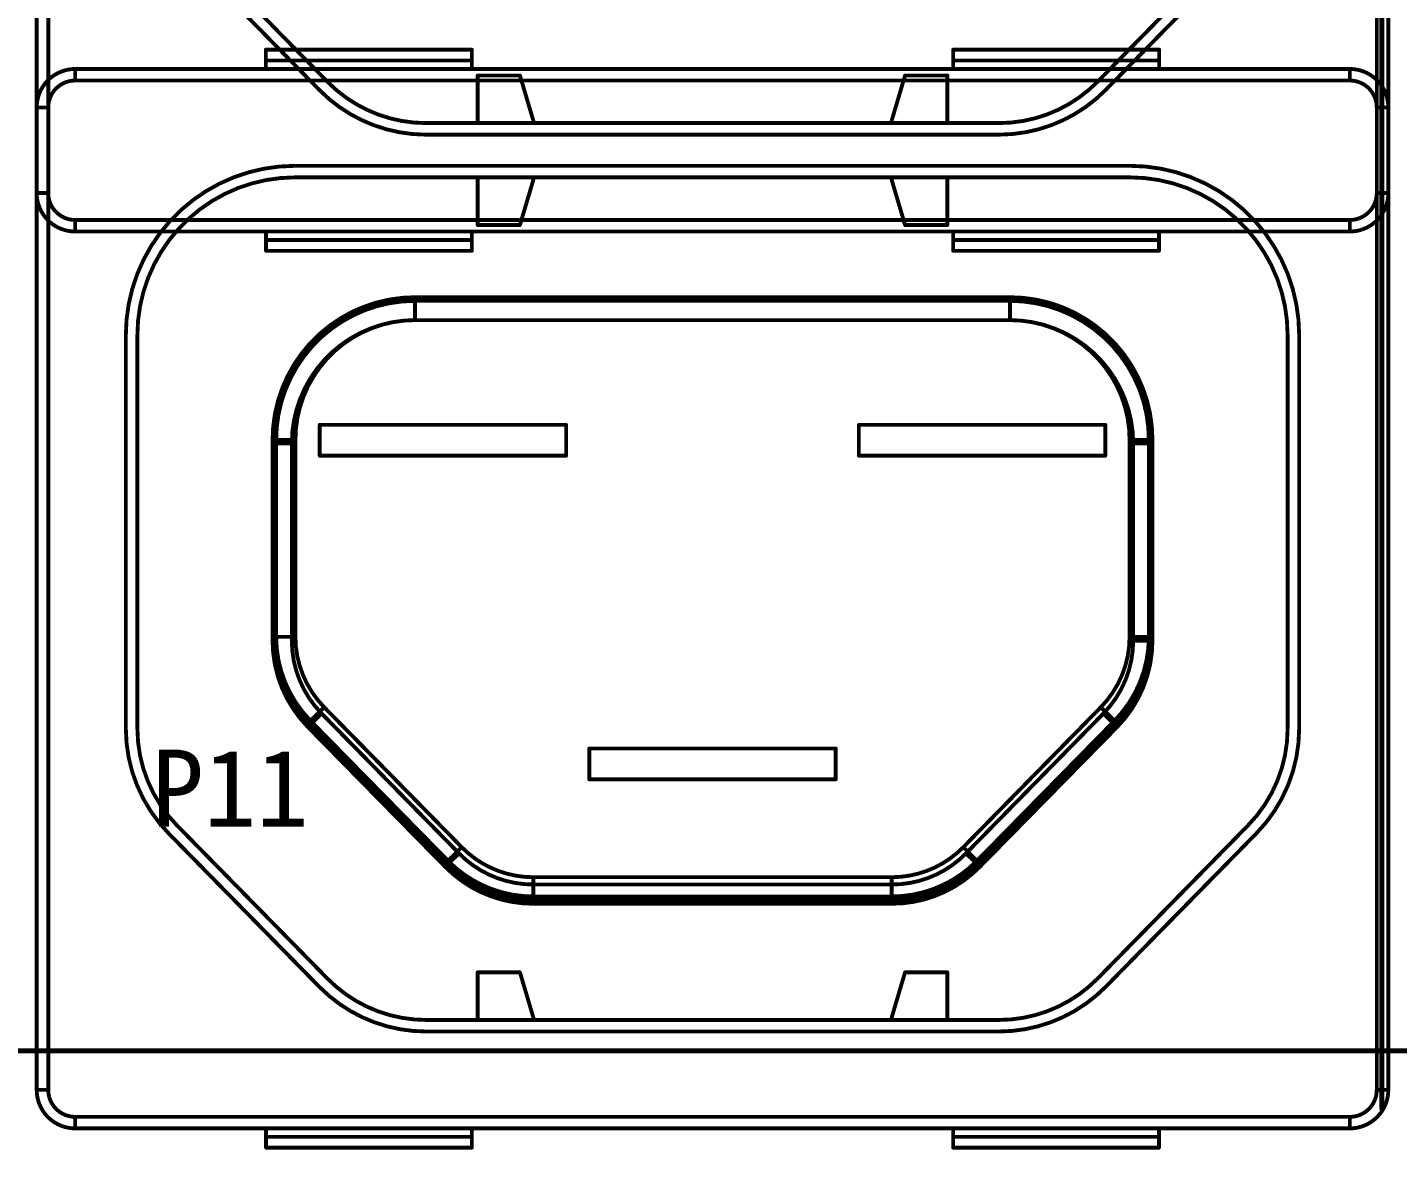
# Model space of a CAD drawing. Extents: x 741 to 1239, y 376 to 572.
# Drawn here: x 890.47 to 926.05, y 482.88 to 512.01 of the extents above; entities that cross this region are included whole.
import ezdxf

# ---------------------------------------------------------------- set-up
doc = ezdxf.new("R2010")
doc.units = 0
doc.header["$MEASUREMENT"] = 0
doc.layers.get('0').update_dxf_attribs({"linetype": 'CONTINUOUS'})
doc.layers.add('KEEPOUTLAYER', color=6, linetype='CONTINUOUS')
doc.layers.add('TOPOVERLAY', color=7, linetype='CONTINUOUS')
doc.styles.get("Standard").update_dxf_attribs({"font": ''})
doc.styles.get('Standard').set_extended_font_data('SimSun')

# ---------------------------------------------------------------- blocks, each defined once
blk = doc.blocks.new('C13_1_5')
at = {"layer": 'TOPOVERLAY', "const_width": 0.1}
for points in [[(-11.6, 14.339), (-6.25, 14.339)], [(-11.6, 13.839), (-11.6, 14.339)], [(-6.25, 13.839), (-6.25, 14.339)], [(6.25, 14.339), (11.6, 14.339)], [(6.25, 13.839), (6.25, 14.339)], [(11.6, 13.839), (11.6, 14.339)], [(-16.55, 13.839), (16.55, 13.839)], [(-16.55, 13.539), (-16.55, 13.839)], [(-11.6, 14.059), (-6.25, 14.059)], [(6.25, 14.059), (11.6, 14.059)], [(16.55, 13.539), (16.55, 13.839)], [(-16.55, 13.539), (16.55, 13.539)], [(-17.55, 12.839), (-17.25, 12.839)], [(-17.55, -12.661), (-17.55, 12.839)], [(-17.25, -12.661), (-17.25, 12.839)], [(17.25, 12.839), (17.55, 12.839)], [(17.25, -12.661), (17.25, 12.839)], [(17.55, -12.661), (17.55, 12.839)], [(-10.84, 11.325), (10.84, 11.325)], [(-10.84, 11.025), (10.84, 11.025)], [(-6.1, 9.789), (-6.1, 11.01)], [(-5, 9.789), (-4.638, 11.01)], [(4.638, 11.01), (5, 9.789)], [(6.1, 9.789), (6.1, 11.01)], [(-6.1, 9.789), (-5, 9.789)], [(5, 9.789), (6.1, 9.789)], [(-7.725, 7.914), (7.725, 7.914)], [(-7.725, 7.32), (-7.725, 7.914)], [(-7.725, 7.82), (7.725, 7.82)], [(-7.725, 7.32), (-7.725, 7.82)], [(-7.725, 7.82), (7.725, 7.82)], [(7.725, 7.32), (7.725, 7.914)], [(7.725, 7.32), (7.725, 7.82)], [(-7.725, 7.32), (7.725, 7.32)], [(-7.725, 7.32), (7.725, 7.32)], [(-15.235, -3.279), (-15.235, 6.929)], [(-14.935, -3.279), (-14.935, 6.929)], [(14.935, -3.279), (14.935, 6.929)], [(15.235, -3.279), (15.235, 6.929)], [(-10.2, 4.6), (-3.8, 4.6)], [(-10.2, 3.8), (-10.2, 4.6)], [(-3.8, 3.8), (-3.8, 4.6)], [(3.8, 4.6), (10.2, 4.6)], [(3.8, 3.8), (3.8, 4.6)], [(10.2, 3.8), (10.2, 4.6)], [(-11.425, 4.214), (-10.831, 4.214)], [(-11.425, -0.902), (-11.425, 4.214)], [(-11.425, 4.12), (-10.925, 4.12)], [(-11.425, -1), (-11.425, 4.12)], [(-11.331, -0.902), (-11.331, 4.214)], [(-10.925, -1), (-10.925, 4.12)], [(-10.831, -0.902), (-10.831, 4.214)], [(10.831, 4.214), (11.425, 4.214)], [(10.831, -0.902), (10.831, 4.214)], [(10.925, 4.12), (11.425, 4.12)], [(10.925, -1), (10.925, 4.12)], [(11.331, -0.902), (11.331, 4.214)], [(11.425, -0.902), (11.425, 4.214)], [(11.425, -1), (11.425, 4.12)], [(-10.2, 3.8), (-3.8, 3.8)], [(3.8, 3.8), (10.2, 3.8)], [(-11.425, -0.902), (-10.831, -0.902)], [(10.831, -0.902), (11.425, -0.902)], [(10.925, -1), (11.425, -1)], [(-10.507, -3.145), (-10.084, -2.728)], [(-10.507, -3.243), (-10.151, -2.892)], [(-10.151, -2.892), (-6.584, -6.522)], [(-10.084, -2.728), (-6.512, -6.362)], [(6.512, -6.362), (10.084, -2.728)], [(6.584, -6.522), (10.151, -2.892)], [(10.084, -2.728), (10.507, -3.145)], [(10.151, -2.892), (10.507, -3.243)], [(-10.507, -3.145), (-6.936, -6.779)], [(-10.507, -3.243), (-6.94, -6.873)], [(-10.44, -3.078), (-6.869, -6.713)], [(6.869, -6.713), (10.44, -3.078)], [(6.936, -6.779), (10.507, -3.145)], [(6.94, -6.873), (10.507, -3.243)], [(-3.2, -3.8), (3.2, -3.8)], [(-3.2, -4.6), (-3.2, -3.8)], [(3.2, -4.6), (3.2, -3.8)], [(-3.2, -4.6), (3.2, -4.6)], [(-14.118, -6.009), (-10.215, -9.981)], [(-13.904, -5.799), (-10.001, -9.771)], [(10.001, -9.771), (13.904, -5.799)], [(10.215, -9.981), (14.118, -6.009)], [(-6.936, -6.779), (-6.512, -6.362)], [(6.512, -6.362), (6.936, -6.779)], [(-6.94, -6.873), (-6.584, -6.522)], [(6.584, -6.522), (6.94, -6.873)], [(-4.654, -7.141), (4.654, -7.141)], [(-4.654, -7.736), (-4.654, -7.141)], [(4.654, -7.736), (4.654, -7.141)], [(-4.658, -7.33), (4.658, -7.33)], [(-4.658, -7.83), (-4.658, -7.33)], [(4.658, -7.83), (4.658, -7.33)], [(-4.658, -7.83), (4.658, -7.83)], [(-4.654, -7.641), (4.654, -7.641)], [(-4.654, -7.736), (4.654, -7.736)], [(-6.1, -9.611), (-5, -9.611)], [(-6.1, -10.832), (-6.1, -9.611)], [(-5, -9.611), (-4.638, -10.832)], [(4.638, -10.832), (5, -9.611)], [(5, -9.611), (6.1, -9.611)], [(6.1, -10.832), (6.1, -9.611)], [(-7.437, -10.846), (7.437, -10.846)], [(-7.437, -11.146), (7.437, -11.146)], [(-17.55, -12.661), (-17.25, -12.661)], [(17.25, -12.661), (17.55, -12.661)], [(-16.55, -13.661), (-16.55, -13.361)], [(-16.55, -13.361), (16.55, -13.361)], [(16.55, -13.661), (16.55, -13.361)], [(-16.55, -13.661), (16.55, -13.661)], [(-11.594, -13.881), (-11.594, -13.661)], [(-11.594, -13.881), (-6.25, -13.881)], [(-11.593, -14.161), (-11.593, -13.881)], [(-6.25, -14.161), (-6.25, -13.661)], [(6.25, -14.161), (6.25, -13.661)], [(6.25, -13.881), (11.594, -13.881)], [(11.593, -14.161), (11.593, -13.881)], [(11.594, -13.881), (11.594, -13.661)], [(-11.593, -14.161), (-6.25, -14.161)], [(6.25, -14.161), (11.593, -14.161)]]:
    blk.add_lwpolyline(points, dxfattribs=at)
at = {"layer": 'TOPOVERLAY', "const_width": 0.05}
for points in [[(-11.625, 14.339, 1), (-11.575, 14.339, 1)], [(-11.625, 14.339, 1), (-11.575, 14.339, 1)], [(-6.275, 14.339, 1), (-6.225, 14.339, 1)], [(-6.275, 14.339, 1), (-6.225, 14.339, 1)], [(6.225, 14.339, 1), (6.275, 14.339, 1)], [(6.225, 14.339, 1), (6.275, 14.339, 1)], [(11.575, 14.339, 1), (11.625, 14.339, 1)], [(11.575, 14.339, 1), (11.625, 14.339, 1)], [(-16.575, 13.839, 1), (-16.525, 13.839, 1)], [(-16.575, 13.839, 1), (-16.525, 13.839, 1)], [(-16.575, 13.839, 1), (-16.525, 13.839, 1)], [(-11.625, 14.059, 1), (-11.575, 14.059, 1)], [(-11.625, 13.839, 1), (-11.575, 13.839, 1)], [(-6.275, 14.059, 1), (-6.225, 14.059, 1)], [(-6.275, 13.839, 1), (-6.225, 13.839, 1)], [(6.225, 14.059, 1), (6.275, 14.059, 1)], [(6.225, 13.839, 1), (6.275, 13.839, 1)], [(11.575, 14.059, 1), (11.625, 14.059, 1)], [(11.575, 13.839, 1), (11.625, 13.839, 1)], [(16.525, 13.839, 1), (16.575, 13.839, 1)], [(16.525, 13.839, 1), (16.575, 13.839, 1)], [(16.525, 13.839, 1), (16.575, 13.839, 1)], [(-16.575, 13.539, 1), (-16.525, 13.539, 1)], [(-16.575, 13.539, 1), (-16.525, 13.539, 1)], [(-16.575, 13.539, 1), (-16.525, 13.539, 1)], [(16.525, 13.539, 1), (16.575, 13.539, 1)], [(16.525, 13.539, 1), (16.575, 13.539, 1)], [(16.525, 13.539, 1), (16.575, 13.539, 1)], [(-17.575, 12.839, 1), (-17.525, 12.839, 1)], [(-17.575, 12.839, 1), (-17.525, 12.839, 1)], [(-17.575, 12.839, 1), (-17.525, 12.839, 1)], [(-17.275, 12.839, 1), (-17.225, 12.839, 1)], [(-17.275, 12.839, 1), (-17.225, 12.839, 1)], [(-17.275, 12.839, 1), (-17.225, 12.839, 1)], [(17.225, 12.839, 1), (17.275, 12.839, 1)], [(17.225, 12.839, 1), (17.275, 12.839, 1)], [(17.225, 12.839, 1), (17.275, 12.839, 1)], [(17.525, 12.839, 1), (17.575, 12.839, 1)], [(17.525, 12.839, 1), (17.575, 12.839, 1)], [(17.525, 12.839, 1), (17.575, 12.839, 1)], [(-10.865, 11.325, 1), (-10.815, 11.325, 1)], [(-10.865, 11.325, 1), (-10.815, 11.325, 1)], [(-10.865, 11.025, 1), (-10.815, 11.025, 1)], [(-10.865, 11.025, 1), (-10.815, 11.025, 1)], [(-6.125, 11.01, 1), (-6.075, 11.01, 1)], [(-4.663, 11.01, 1), (-4.613, 11.01, 1)], [(4.613, 11.01, 1), (4.663, 11.01, 1)], [(6.075, 11.01, 1), (6.125, 11.01, 1)], [(10.815, 11.325, 1), (10.865, 11.325, 1)], [(10.815, 11.325, 1), (10.865, 11.325, 1)], [(10.815, 11.025, 1), (10.865, 11.025, 1)], [(10.815, 11.025, 1), (10.865, 11.025, 1)], [(-6.125, 9.789, 1), (-6.075, 9.789, 1)], [(-6.125, 9.789, 1), (-6.075, 9.789, 1)], [(-5.025, 9.789, 1), (-4.975, 9.789, 1)], [(-5.025, 9.789, 1), (-4.975, 9.789, 1)], [(4.975, 9.789, 1), (5.025, 9.789, 1)], [(4.975, 9.789, 1), (5.025, 9.789, 1)], [(6.075, 9.789, 1), (6.125, 9.789, 1)], [(6.075, 9.789, 1), (6.125, 9.789, 1)], [(-7.75, 7.914, 1), (-7.7, 7.914, 1)], [(-7.75, 7.914, 1), (-7.7, 7.914, 1)], [(-7.75, 7.914, 1), (-7.7, 7.914, 1)], [(-7.75, 7.82, 1), (-7.7, 7.82, 1)], [(-7.75, 7.82, 1), (-7.7, 7.82, 1)], [(-7.75, 7.82, 1), (-7.7, 7.82, 1)], [(-7.75, 7.82, 1), (-7.7, 7.82, 1)], [(-7.75, 7.82, 1), (-7.7, 7.82, 1)], [(7.7, 7.914, 1), (7.75, 7.914, 1)], [(7.7, 7.914, 1), (7.75, 7.914, 1)], [(7.7, 7.914, 1), (7.75, 7.914, 1)], [(7.7, 7.82, 1), (7.75, 7.82, 1)], [(7.7, 7.82, 1), (7.75, 7.82, 1)], [(7.7, 7.82, 1), (7.75, 7.82, 1)], [(7.7, 7.82, 1), (7.75, 7.82, 1)], [(7.7, 7.82, 1), (7.75, 7.82, 1)], [(-7.75, 7.32, 1), (-7.7, 7.32, 1)], [(-7.75, 7.32, 1), (-7.7, 7.32, 1)], [(-7.75, 7.32, 1), (-7.7, 7.32, 1)], [(-7.75, 7.32, 1), (-7.7, 7.32, 1)], [(-7.75, 7.32, 1), (-7.7, 7.32, 1)], [(-7.75, 7.32, 1), (-7.7, 7.32, 1)], [(7.7, 7.32, 1), (7.75, 7.32, 1)], [(7.7, 7.32, 1), (7.75, 7.32, 1)], [(7.7, 7.32, 1), (7.75, 7.32, 1)], [(7.7, 7.32, 1), (7.75, 7.32, 1)], [(7.7, 7.32, 1), (7.75, 7.32, 1)], [(7.7, 7.32, 1), (7.75, 7.32, 1)], [(-15.26, 6.929, 1), (-15.21, 6.929, 1)], [(-15.26, 6.929, 1), (-15.21, 6.929, 1)], [(-14.96, 6.929, 1), (-14.91, 6.929, 1)], [(-14.96, 6.929, 1), (-14.91, 6.929, 1)], [(14.91, 6.929, 1), (14.96, 6.929, 1)], [(14.91, 6.929, 1), (14.96, 6.929, 1)], [(15.21, 6.929, 1), (15.26, 6.929, 1)], [(15.21, 6.929, 1), (15.26, 6.929, 1)], [(-10.225, 4.6, 1), (-10.175, 4.6, 1)], [(-10.225, 4.6, 1), (-10.175, 4.6, 1)], [(-3.825, 4.6, 1), (-3.775, 4.6, 1)], [(-3.825, 4.6, 1), (-3.775, 4.6, 1)], [(3.775, 4.6, 1), (3.825, 4.6, 1)], [(3.775, 4.6, 1), (3.825, 4.6, 1)], [(10.175, 4.6, 1), (10.225, 4.6, 1)], [(10.175, 4.6, 1), (10.225, 4.6, 1)], [(-11.45, 4.214, 1), (-11.4, 4.214, 1)], [(-11.45, 4.214, 1), (-11.4, 4.214, 1)], [(-11.45, 4.214, 1), (-11.4, 4.214, 1)], [(-11.45, 4.12, 1), (-11.4, 4.12, 1)], [(-11.45, 4.12, 1), (-11.4, 4.12, 1)], [(-11.45, 4.12, 1), (-11.4, 4.12, 1)], [(-11.356, 4.214, 1), (-11.306, 4.214, 1)], [(-11.356, 4.214, 1), (-11.306, 4.214, 1)], [(-10.95, 4.12, 1), (-10.9, 4.12, 1)], [(-10.95, 4.12, 1), (-10.9, 4.12, 1)], [(-10.95, 4.12, 1), (-10.9, 4.12, 1)], [(-10.856, 4.214, 1), (-10.806, 4.214, 1)], [(-10.856, 4.214, 1), (-10.806, 4.214, 1)], [(-10.856, 4.214, 1), (-10.806, 4.214, 1)], [(10.806, 4.214, 1), (10.856, 4.214, 1)], [(10.806, 4.214, 1), (10.856, 4.214, 1)], [(10.806, 4.214, 1), (10.856, 4.214, 1)], [(10.9, 4.12, 1), (10.95, 4.12, 1)], [(10.9, 4.12, 1), (10.95, 4.12, 1)], [(10.9, 4.12, 1), (10.95, 4.12, 1)], [(11.306, 4.214, 1), (11.356, 4.214, 1)], [(11.306, 4.214, 1), (11.356, 4.214, 1)], [(11.4, 4.214, 1), (11.45, 4.214, 1)], [(11.4, 4.214, 1), (11.45, 4.214, 1)], [(11.4, 4.214, 1), (11.45, 4.214, 1)], [(11.4, 4.12, 1), (11.45, 4.12, 1)], [(11.4, 4.12, 1), (11.45, 4.12, 1)], [(11.4, 4.12, 1), (11.45, 4.12, 1)], [(-10.225, 3.8, 1), (-10.175, 3.8, 1)], [(-10.225, 3.8, 1), (-10.175, 3.8, 1)], [(-3.825, 3.8, 1), (-3.775, 3.8, 1)], [(-3.825, 3.8, 1), (-3.775, 3.8, 1)], [(3.775, 3.8, 1), (3.825, 3.8, 1)], [(3.775, 3.8, 1), (3.825, 3.8, 1)], [(10.175, 3.8, 1), (10.225, 3.8, 1)], [(10.175, 3.8, 1), (10.225, 3.8, 1)], [(-11.45, -0.902, 1), (-11.4, -0.902, 1)], [(-11.45, -0.902, 1), (-11.4, -0.902, 1)], [(-11.45, -0.902, 1), (-11.4, -0.902, 1)], [(-11.45, -1, 1), (-11.4, -1, 1)], [(-11.45, -1, 1), (-11.4, -1, 1)], [(-11.356, -0.902, 1), (-11.306, -0.902, 1)], [(-11.356, -0.902, 1), (-11.306, -0.902, 1)], [(-10.95, -1, 1), (-10.9, -1, 1)], [(-10.95, -1, 1), (-10.9, -1, 1)], [(-10.856, -0.902, 1), (-10.806, -0.902, 1)], [(-10.856, -0.902, 1), (-10.806, -0.902, 1)], [(-10.856, -0.902, 1), (-10.806, -0.902, 1)], [(10.806, -0.902, 1), (10.856, -0.902, 1)], [(10.806, -0.902, 1), (10.856, -0.902, 1)], [(10.806, -0.902, 1), (10.856, -0.902, 1)], [(10.9, -1, 1), (10.95, -1, 1)], [(10.9, -1, 1), (10.95, -1, 1)], [(10.9, -1, 1), (10.95, -1, 1)], [(11.306, -0.902, 1), (11.356, -0.902, 1)], [(11.306, -0.902, 1), (11.356, -0.902, 1)], [(11.4, -0.902, 1), (11.45, -0.902, 1)], [(11.4, -0.902, 1), (11.45, -0.902, 1)], [(11.4, -0.902, 1), (11.45, -0.902, 1)], [(11.4, -1, 1), (11.45, -1, 1)], [(11.4, -1, 1), (11.45, -1, 1)], [(11.4, -1, 1), (11.45, -1, 1)], [(-10.176, -2.892, 1), (-10.126, -2.892, 1)], [(-10.176, -2.892, 1), (-10.126, -2.892, 1)], [(-10.176, -2.892, 1), (-10.126, -2.892, 1)], [(-10.109, -2.728, 1), (-10.059, -2.728, 1)], [(-10.109, -2.728, 1), (-10.059, -2.728, 1)], [(-10.109, -2.728, 1), (-10.059, -2.728, 1)], [(10.059, -2.728, 1), (10.109, -2.728, 1)], [(10.059, -2.728, 1), (10.109, -2.728, 1)], [(10.059, -2.728, 1), (10.109, -2.728, 1)], [(10.126, -2.892, 1), (10.176, -2.892, 1)], [(10.126, -2.892, 1), (10.176, -2.892, 1)], [(10.126, -2.892, 1), (10.176, -2.892, 1)], [(-10.532, -3.145, 1), (-10.482, -3.145, 1)], [(-10.532, -3.145, 1), (-10.482, -3.145, 1)], [(-10.532, -3.145, 1), (-10.482, -3.145, 1)], [(-10.532, -3.243, 1), (-10.482, -3.243, 1)], [(-10.532, -3.243, 1), (-10.482, -3.243, 1)], [(-10.532, -3.243, 1), (-10.482, -3.243, 1)], [(-10.465, -3.078, 1), (-10.415, -3.078, 1)], [(-10.465, -3.078, 1), (-10.415, -3.078, 1)], [(10.415, -3.078, 1), (10.465, -3.078, 1)], [(10.415, -3.078, 1), (10.465, -3.078, 1)], [(10.482, -3.145, 1), (10.532, -3.145, 1)], [(10.482, -3.145, 1), (10.532, -3.145, 1)], [(10.482, -3.145, 1), (10.532, -3.145, 1)], [(10.482, -3.243, 1), (10.532, -3.243, 1)], [(10.482, -3.243, 1), (10.532, -3.243, 1)], [(10.482, -3.243, 1), (10.532, -3.243, 1)], [(-15.26, -3.279, 1), (-15.21, -3.279, 1)], [(-15.26, -3.279, 1), (-15.21, -3.279, 1)], [(-14.96, -3.279, 1), (-14.91, -3.279, 1)], [(-14.96, -3.279, 1), (-14.91, -3.279, 1)], [(14.91, -3.279, 1), (14.96, -3.279, 1)], [(14.91, -3.279, 1), (14.96, -3.279, 1)], [(15.21, -3.279, 1), (15.26, -3.279, 1)], [(15.21, -3.279, 1), (15.26, -3.279, 1)], [(-3.225, -3.8, 1), (-3.175, -3.8, 1)], [(-3.225, -3.8, 1), (-3.175, -3.8, 1)], [(3.175, -3.8, 1), (3.225, -3.8, 1)], [(3.175, -3.8, 1), (3.225, -3.8, 1)], [(-3.225, -4.6, 1), (-3.175, -4.6, 1)], [(-3.225, -4.6, 1), (-3.175, -4.6, 1)], [(3.175, -4.6, 1), (3.225, -4.6, 1)], [(3.175, -4.6, 1), (3.225, -4.6, 1)], [(-14.143, -6.009, 1), (-14.093, -6.009, 1)], [(-14.143, -6.009, 1), (-14.093, -6.009, 1)], [(-13.929, -5.799, 1), (-13.879, -5.799, 1)], [(-13.929, -5.799, 1), (-13.879, -5.799, 1)], [(13.879, -5.799, 1), (13.929, -5.799, 1)], [(13.879, -5.799, 1), (13.929, -5.799, 1)], [(14.093, -6.009, 1), (14.143, -6.009, 1)], [(14.093, -6.009, 1), (14.143, -6.009, 1)], [(-6.537, -6.362, 1), (-6.487, -6.362, 1)], [(-6.537, -6.362, 1), (-6.487, -6.362, 1)], [(-6.537, -6.362, 1), (-6.487, -6.362, 1)], [(6.487, -6.362, 1), (6.537, -6.362, 1)], [(6.487, -6.362, 1), (6.537, -6.362, 1)], [(6.487, -6.362, 1), (6.537, -6.362, 1)], [(-6.961, -6.779, 1), (-6.911, -6.779, 1)], [(-6.961, -6.779, 1), (-6.911, -6.779, 1)], [(-6.961, -6.779, 1), (-6.911, -6.779, 1)], [(-6.894, -6.713, 1), (-6.844, -6.713, 1)], [(-6.894, -6.713, 1), (-6.844, -6.713, 1)], [(-6.609, -6.522, 1), (-6.559, -6.522, 1)], [(-6.609, -6.522, 1), (-6.559, -6.522, 1)], [(-6.609, -6.522, 1), (-6.559, -6.522, 1)], [(6.559, -6.522, 1), (6.609, -6.522, 1)], [(6.559, -6.522, 1), (6.609, -6.522, 1)], [(6.559, -6.522, 1), (6.609, -6.522, 1)], [(6.844, -6.713, 1), (6.894, -6.713, 1)], [(6.844, -6.713, 1), (6.894, -6.713, 1)], [(6.911, -6.779, 1), (6.961, -6.779, 1)], [(6.911, -6.779, 1), (6.961, -6.779, 1)], [(6.911, -6.779, 1), (6.961, -6.779, 1)], [(-6.965, -6.873, 1), (-6.915, -6.873, 1)], [(-6.965, -6.873, 1), (-6.915, -6.873, 1)], [(-6.965, -6.873, 1), (-6.915, -6.873, 1)], [(-4.679, -7.141, 1), (-4.629, -7.141, 1)], [(-4.679, -7.141, 1), (-4.629, -7.141, 1)], [(-4.679, -7.141, 1), (-4.629, -7.141, 1)], [(4.629, -7.141, 1), (4.679, -7.141, 1)], [(4.629, -7.141, 1), (4.679, -7.141, 1)], [(4.629, -7.141, 1), (4.679, -7.141, 1)], [(6.915, -6.873, 1), (6.965, -6.873, 1)], [(6.915, -6.873, 1), (6.965, -6.873, 1)], [(6.915, -6.873, 1), (6.965, -6.873, 1)], [(-4.683, -7.33, 1), (-4.633, -7.33, 1)], [(-4.683, -7.33, 1), (-4.633, -7.33, 1)], [(-4.683, -7.33, 1), (-4.633, -7.33, 1)], [(4.633, -7.33, 1), (4.683, -7.33, 1)], [(4.633, -7.33, 1), (4.683, -7.33, 1)], [(4.633, -7.33, 1), (4.683, -7.33, 1)], [(-4.683, -7.83, 1), (-4.633, -7.83, 1)], [(-4.683, -7.83, 1), (-4.633, -7.83, 1)], [(-4.683, -7.83, 1), (-4.633, -7.83, 1)], [(-4.679, -7.641, 1), (-4.629, -7.641, 1)], [(-4.679, -7.641, 1), (-4.629, -7.641, 1)], [(-4.679, -7.736, 1), (-4.629, -7.736, 1)], [(-4.679, -7.736, 1), (-4.629, -7.736, 1)], [(-4.679, -7.736, 1), (-4.629, -7.736, 1)], [(4.629, -7.641, 1), (4.679, -7.641, 1)], [(4.629, -7.641, 1), (4.679, -7.641, 1)], [(4.629, -7.736, 1), (4.679, -7.736, 1)], [(4.629, -7.736, 1), (4.679, -7.736, 1)], [(4.629, -7.736, 1), (4.679, -7.736, 1)], [(4.633, -7.83, 1), (4.683, -7.83, 1)], [(4.633, -7.83, 1), (4.683, -7.83, 1)], [(4.633, -7.83, 1), (4.683, -7.83, 1)], [(-6.125, -9.611, 1), (-6.075, -9.611, 1)], [(-6.125, -9.611, 1), (-6.075, -9.611, 1)], [(-5.025, -9.611, 1), (-4.975, -9.611, 1)], [(-5.025, -9.611, 1), (-4.975, -9.611, 1)], [(4.975, -9.611, 1), (5.025, -9.611, 1)], [(4.975, -9.611, 1), (5.025, -9.611, 1)], [(6.075, -9.611, 1), (6.125, -9.611, 1)], [(6.075, -9.611, 1), (6.125, -9.611, 1)], [(-10.24, -9.981, 1), (-10.19, -9.981, 1)], [(-10.24, -9.981, 1), (-10.19, -9.981, 1)], [(-10.026, -9.771, 1), (-9.976, -9.771, 1)], [(-10.026, -9.771, 1), (-9.976, -9.771, 1)], [(9.976, -9.771, 1), (10.026, -9.771, 1)], [(9.976, -9.771, 1), (10.026, -9.771, 1)], [(10.19, -9.981, 1), (10.24, -9.981, 1)], [(10.19, -9.981, 1), (10.24, -9.981, 1)], [(-7.462, -10.846, 1), (-7.412, -10.846, 1)], [(-7.462, -10.846, 1), (-7.412, -10.846, 1)], [(-6.125, -10.832, 1), (-6.075, -10.832, 1)], [(-4.663, -10.832, 1), (-4.613, -10.832, 1)], [(4.613, -10.832, 1), (4.663, -10.832, 1)], [(6.075, -10.832, 1), (6.125, -10.832, 1)], [(7.412, -10.846, 1), (7.462, -10.846, 1)], [(7.412, -10.846, 1), (7.462, -10.846, 1)], [(-7.462, -11.146, 1), (-7.412, -11.146, 1)], [(-7.462, -11.146, 1), (-7.412, -11.146, 1)], [(7.412, -11.146, 1), (7.462, -11.146, 1)], [(7.412, -11.146, 1), (7.462, -11.146, 1)], [(-17.575, -12.661, 1), (-17.525, -12.661, 1)], [(-17.575, -12.661, 1), (-17.525, -12.661, 1)], [(-17.575, -12.661, 1), (-17.525, -12.661, 1)], [(-17.275, -12.661, 1), (-17.225, -12.661, 1)], [(-17.275, -12.661, 1), (-17.225, -12.661, 1)], [(-17.275, -12.661, 1), (-17.225, -12.661, 1)], [(17.225, -12.661, 1), (17.275, -12.661, 1)], [(17.225, -12.661, 1), (17.275, -12.661, 1)], [(17.225, -12.661, 1), (17.275, -12.661, 1)], [(17.525, -12.661, 1), (17.575, -12.661, 1)], [(17.525, -12.661, 1), (17.575, -12.661, 1)], [(17.525, -12.661, 1), (17.575, -12.661, 1)], [(-16.575, -13.361, 1), (-16.525, -13.361, 1)], [(-16.575, -13.361, 1), (-16.525, -13.361, 1)], [(-16.575, -13.361, 1), (-16.525, -13.361, 1)], [(16.525, -13.361, 1), (16.575, -13.361, 1)], [(16.525, -13.361, 1), (16.575, -13.361, 1)], [(16.525, -13.361, 1), (16.575, -13.361, 1)], [(-16.575, -13.661, 1), (-16.525, -13.661, 1)], [(-16.575, -13.661, 1), (-16.525, -13.661, 1)], [(-16.575, -13.661, 1), (-16.525, -13.661, 1)], [(-11.619, -13.661, 1), (-11.569, -13.661, 1)], [(-11.619, -13.881, 1), (-11.569, -13.881, 1)], [(-11.619, -13.881, 1), (-11.569, -13.881, 1)], [(-11.618, -13.881, 1), (-11.568, -13.881, 1)], [(-6.275, -13.661, 1), (-6.225, -13.661, 1)], [(-6.275, -13.881, 1), (-6.225, -13.881, 1)], [(6.225, -13.661, 1), (6.275, -13.661, 1)], [(6.225, -13.881, 1), (6.275, -13.881, 1)], [(11.568, -13.881, 1), (11.618, -13.881, 1)], [(11.569, -13.661, 1), (11.619, -13.661, 1)], [(11.569, -13.881, 1), (11.619, -13.881, 1)], [(11.569, -13.881, 1), (11.619, -13.881, 1)], [(16.525, -13.661, 1), (16.575, -13.661, 1)], [(16.525, -13.661, 1), (16.575, -13.661, 1)], [(16.525, -13.661, 1), (16.575, -13.661, 1)], [(-11.618, -14.161, 1), (-11.568, -14.161, 1)], [(-11.618, -14.161, 1), (-11.568, -14.161, 1)], [(-6.275, -14.161, 1), (-6.225, -14.161, 1)], [(-6.275, -14.161, 1), (-6.225, -14.161, 1)], [(6.225, -14.161, 1), (6.275, -14.161, 1)], [(6.225, -14.161, 1), (6.275, -14.161, 1)], [(11.568, -14.161, 1), (11.618, -14.161, 1)], [(11.568, -14.161, 1), (11.618, -14.161, 1)]]:
    blk.add_lwpolyline(points, format="xyb", close=True, dxfattribs=at)
at = {"layer": 'TOPOVERLAY', "const_width": 0.1}
for points in [[(-17.55, 12.839, -0.414214), (-16.55, 13.839)], [(16.55, 13.839, -0.414214), (17.55, 12.839)], [(-17.25, 12.839, -0.414214), (-16.55, 13.539)], [(16.55, 13.539, -0.414214), (17.25, 12.839)], [(-15.235, 6.929, -0.414214), (-10.84, 11.325)], [(-14.935, 6.929, -0.414214), (-10.84, 11.025)], [(10.84, 11.325, -0.414214), (15.235, 6.929)], [(10.84, 11.025, -0.414214), (14.935, 6.929)], [(-11.425, 4.214, -0.414214), (-7.725, 7.914)], [(-11.425, 4.12, -0.414214), (-7.725, 7.82)], [(-11.331, 4.214, -0.414214), (-7.725, 7.82)], [(7.725, 7.914, -0.414214), (11.425, 4.214)], [(7.725, 7.82, -0.414214), (11.425, 4.12)], [(7.725, 7.82, -0.414214), (11.331, 4.214)], [(-10.925, 4.12, -0.414214), (-7.725, 7.32)], [(-10.831, 4.214, -0.414214), (-7.725, 7.32)], [(7.725, 7.32, -0.414214), (10.925, 4.12)], [(7.725, 7.32, -0.414214), (10.831, 4.214)], [(-10.507, -3.145, -0.196645), (-11.425, -0.902)], [(-10.507, -3.243, -0.196645), (-11.425, -1)], [(-10.44, -3.078, -0.196645), (-11.331, -0.902)], [(-10.151, -2.892, -0.196645), (-10.925, -1)], [(-10.084, -2.728, -0.196645), (-10.831, -0.902)], [(10.831, -0.902, -0.196645), (10.084, -2.728)], [(10.925, -1, -0.196645), (10.151, -2.892)], [(11.331, -0.902, -0.196645), (10.44, -3.078)], [(11.425, -0.902, -0.196645), (10.507, -3.145)], [(11.425, -1, -0.196645), (10.507, -3.243)], [(-14.118, -6.009, -0.196645), (-15.235, -3.279)], [(-13.904, -5.799, -0.196645), (-14.935, -3.279)], [(14.935, -3.279, -0.196645), (13.904, -5.799)], [(15.235, -3.279, -0.196645), (14.118, -6.009)], [(-4.654, -7.141, -0.201181), (-6.512, -6.362)], [(6.512, -6.362, -0.201181), (4.654, -7.141)], [(-4.654, -7.736, -0.201181), (-6.936, -6.779)], [(-4.654, -7.641, -0.201181), (-6.869, -6.713)], [(-4.658, -7.33, -0.201181), (-6.584, -6.522)], [(6.869, -6.713, -0.201181), (4.654, -7.641)], [(6.936, -6.779, -0.201181), (4.654, -7.736)], [(6.584, -6.522, -0.201181), (4.658, -7.33)], [(-4.658, -7.83, -0.201181), (-6.94, -6.873)], [(6.94, -6.873, -0.201181), (4.658, -7.83)], [(-7.437, -11.146, -0.201181), (-10.215, -9.981)], [(-7.437, -10.846, -0.201181), (-10.001, -9.771)], [(10.001, -9.771, -0.201181), (7.437, -10.846)], [(10.215, -9.981, -0.201181), (7.437, -11.146)], [(-16.55, -13.661, -0.414214), (-17.55, -12.661)], [(-16.55, -13.361, -0.414214), (-17.25, -12.661)], [(17.55, -12.661, -0.414214), (16.55, -13.661)], [(17.25, -12.661, -0.414214), (16.55, -13.361)]]:
    blk.add_lwpolyline(points, format="xyb", dxfattribs=at)
blk = doc.blocks.new('C13_1_98')
at = {"layer": 'TOPOVERLAY', "const_width": 0.1}
for points in [[(-11.6, 14.339), (-6.25, 14.339)], [(-11.6, 13.839), (-11.6, 14.339)], [(-6.25, 13.839), (-6.25, 14.339)], [(6.25, 14.339), (11.6, 14.339)], [(6.25, 13.839), (6.25, 14.339)], [(11.6, 13.839), (11.6, 14.339)], [(-16.55, 13.839), (16.55, 13.839)], [(-16.55, 13.539), (-16.55, 13.839)], [(-11.6, 14.059), (-6.25, 14.059)], [(6.25, 14.059), (11.6, 14.059)], [(16.55, 13.539), (16.55, 13.839)], [(-16.55, 13.539), (16.55, 13.539)], [(-17.55, 12.839), (-17.25, 12.839)], [(-17.55, -12.661), (-17.55, 12.839)], [(-17.25, -12.661), (-17.25, 12.839)], [(17.25, 12.839), (17.55, 12.839)], [(17.25, -12.661), (17.25, 12.839)], [(17.55, -12.661), (17.55, 12.839)], [(-10.84, 11.325), (10.84, 11.325)], [(-10.84, 11.025), (10.84, 11.025)], [(-6.1, 9.789), (-6.1, 11.01)], [(-5, 9.789), (-4.638, 11.01)], [(4.638, 11.01), (5, 9.789)], [(6.1, 9.789), (6.1, 11.01)], [(-6.1, 9.789), (-5, 9.789)], [(5, 9.789), (6.1, 9.789)], [(-7.725, 7.914), (7.725, 7.914)], [(-7.725, 7.32), (-7.725, 7.914)], [(-7.725, 7.82), (7.725, 7.82)], [(-7.725, 7.32), (-7.725, 7.82)], [(-7.725, 7.82), (7.725, 7.82)], [(7.725, 7.32), (7.725, 7.914)], [(7.725, 7.32), (7.725, 7.82)], [(-7.725, 7.32), (7.725, 7.32)], [(-7.725, 7.32), (7.725, 7.32)], [(-15.235, -3.279), (-15.235, 6.929)], [(-14.935, -3.279), (-14.935, 6.929)], [(14.935, -3.279), (14.935, 6.929)], [(15.235, -3.279), (15.235, 6.929)], [(-10.2, 4.6), (-3.8, 4.6)], [(-10.2, 3.8), (-10.2, 4.6)], [(-3.8, 3.8), (-3.8, 4.6)], [(3.8, 4.6), (10.2, 4.6)], [(3.8, 3.8), (3.8, 4.6)], [(10.2, 3.8), (10.2, 4.6)], [(-11.425, 4.214), (-10.831, 4.214)], [(-11.425, -0.902), (-11.425, 4.214)], [(-11.425, 4.12), (-10.925, 4.12)], [(-11.425, -1), (-11.425, 4.12)], [(-11.331, -0.902), (-11.331, 4.214)], [(-10.925, -1), (-10.925, 4.12)], [(-10.831, -0.902), (-10.831, 4.214)], [(10.831, 4.214), (11.425, 4.214)], [(10.831, -0.902), (10.831, 4.214)], [(10.925, 4.12), (11.425, 4.12)], [(10.925, -1), (10.925, 4.12)], [(11.331, -0.902), (11.331, 4.214)], [(11.425, -0.902), (11.425, 4.214)], [(11.425, -1), (11.425, 4.12)], [(-10.2, 3.8), (-3.8, 3.8)], [(3.8, 3.8), (10.2, 3.8)], [(-11.425, -0.902), (-10.831, -0.902)], [(10.831, -0.902), (11.425, -0.902)], [(10.925, -1), (11.425, -1)], [(-10.507, -3.145), (-10.084, -2.728)], [(-10.507, -3.243), (-10.151, -2.892)], [(-10.151, -2.892), (-6.584, -6.522)], [(-10.084, -2.728), (-6.512, -6.362)], [(6.512, -6.362), (10.084, -2.728)], [(6.584, -6.522), (10.151, -2.892)], [(10.084, -2.728), (10.507, -3.145)], [(10.151, -2.892), (10.507, -3.243)], [(-10.507, -3.145), (-6.936, -6.779)], [(-10.507, -3.243), (-6.94, -6.873)], [(-10.44, -3.078), (-6.869, -6.713)], [(6.869, -6.713), (10.44, -3.078)], [(6.936, -6.779), (10.507, -3.145)], [(6.94, -6.873), (10.507, -3.243)], [(-3.2, -3.8), (3.2, -3.8)], [(-3.2, -4.6), (-3.2, -3.8)], [(3.2, -4.6), (3.2, -3.8)], [(-3.2, -4.6), (3.2, -4.6)], [(-14.118, -6.009), (-10.215, -9.981)], [(-13.904, -5.799), (-10.001, -9.771)], [(10.001, -9.771), (13.904, -5.799)], [(10.215, -9.981), (14.118, -6.009)], [(-6.936, -6.779), (-6.512, -6.362)], [(6.512, -6.362), (6.936, -6.779)], [(-6.94, -6.873), (-6.584, -6.522)], [(6.584, -6.522), (6.94, -6.873)], [(-4.654, -7.141), (4.654, -7.141)], [(-4.654, -7.736), (-4.654, -7.141)], [(4.654, -7.736), (4.654, -7.141)], [(-4.658, -7.33), (4.658, -7.33)], [(-4.658, -7.83), (-4.658, -7.33)], [(4.658, -7.83), (4.658, -7.33)], [(-4.658, -7.83), (4.658, -7.83)], [(-4.654, -7.641), (4.654, -7.641)], [(-4.654, -7.736), (4.654, -7.736)], [(-6.1, -9.611), (-5, -9.611)], [(-6.1, -10.832), (-6.1, -9.611)], [(-5, -9.611), (-4.638, -10.832)], [(4.638, -10.832), (5, -9.611)], [(5, -9.611), (6.1, -9.611)], [(6.1, -10.832), (6.1, -9.611)], [(-7.437, -10.846), (7.437, -10.846)], [(-7.437, -11.146), (7.437, -11.146)], [(-17.55, -12.661), (-17.25, -12.661)], [(17.25, -12.661), (17.55, -12.661)], [(-16.55, -13.661), (-16.55, -13.361)], [(-16.55, -13.361), (16.55, -13.361)], [(16.55, -13.661), (16.55, -13.361)], [(-16.55, -13.661), (16.55, -13.661)], [(-11.594, -13.881), (-11.594, -13.661)], [(-11.594, -13.881), (-6.25, -13.881)], [(-11.593, -14.161), (-11.593, -13.881)], [(-6.25, -14.161), (-6.25, -13.661)], [(6.25, -14.161), (6.25, -13.661)], [(6.25, -13.881), (11.594, -13.881)], [(11.593, -14.161), (11.593, -13.881)], [(11.594, -13.881), (11.594, -13.661)], [(-11.593, -14.161), (-6.25, -14.161)], [(6.25, -14.161), (11.593, -14.161)]]:
    blk.add_lwpolyline(points, dxfattribs=at)
at = {"layer": 'TOPOVERLAY', "const_width": 0.05}
for points in [[(-11.625, 14.339, 1), (-11.575, 14.339, 1)], [(-11.625, 14.339, 1), (-11.575, 14.339, 1)], [(-6.275, 14.339, 1), (-6.225, 14.339, 1)], [(-6.275, 14.339, 1), (-6.225, 14.339, 1)], [(6.225, 14.339, 1), (6.275, 14.339, 1)], [(6.225, 14.339, 1), (6.275, 14.339, 1)], [(11.575, 14.339, 1), (11.625, 14.339, 1)], [(11.575, 14.339, 1), (11.625, 14.339, 1)], [(-16.575, 13.839, 1), (-16.525, 13.839, 1)], [(-16.575, 13.839, 1), (-16.525, 13.839, 1)], [(-16.575, 13.839, 1), (-16.525, 13.839, 1)], [(-11.625, 14.059, 1), (-11.575, 14.059, 1)], [(-11.625, 13.839, 1), (-11.575, 13.839, 1)], [(-6.275, 14.059, 1), (-6.225, 14.059, 1)], [(-6.275, 13.839, 1), (-6.225, 13.839, 1)], [(6.225, 14.059, 1), (6.275, 14.059, 1)], [(6.225, 13.839, 1), (6.275, 13.839, 1)], [(11.575, 14.059, 1), (11.625, 14.059, 1)], [(11.575, 13.839, 1), (11.625, 13.839, 1)], [(16.525, 13.839, 1), (16.575, 13.839, 1)], [(16.525, 13.839, 1), (16.575, 13.839, 1)], [(16.525, 13.839, 1), (16.575, 13.839, 1)], [(-16.575, 13.539, 1), (-16.525, 13.539, 1)], [(-16.575, 13.539, 1), (-16.525, 13.539, 1)], [(-16.575, 13.539, 1), (-16.525, 13.539, 1)], [(16.525, 13.539, 1), (16.575, 13.539, 1)], [(16.525, 13.539, 1), (16.575, 13.539, 1)], [(16.525, 13.539, 1), (16.575, 13.539, 1)], [(-17.575, 12.839, 1), (-17.525, 12.839, 1)], [(-17.575, 12.839, 1), (-17.525, 12.839, 1)], [(-17.575, 12.839, 1), (-17.525, 12.839, 1)], [(-17.275, 12.839, 1), (-17.225, 12.839, 1)], [(-17.275, 12.839, 1), (-17.225, 12.839, 1)], [(-17.275, 12.839, 1), (-17.225, 12.839, 1)], [(17.225, 12.839, 1), (17.275, 12.839, 1)], [(17.225, 12.839, 1), (17.275, 12.839, 1)], [(17.225, 12.839, 1), (17.275, 12.839, 1)], [(17.525, 12.839, 1), (17.575, 12.839, 1)], [(17.525, 12.839, 1), (17.575, 12.839, 1)], [(17.525, 12.839, 1), (17.575, 12.839, 1)], [(-10.865, 11.325, 1), (-10.815, 11.325, 1)], [(-10.865, 11.325, 1), (-10.815, 11.325, 1)], [(-10.865, 11.025, 1), (-10.815, 11.025, 1)], [(-10.865, 11.025, 1), (-10.815, 11.025, 1)], [(-6.125, 11.01, 1), (-6.075, 11.01, 1)], [(-4.663, 11.01, 1), (-4.613, 11.01, 1)], [(4.613, 11.01, 1), (4.663, 11.01, 1)], [(6.075, 11.01, 1), (6.125, 11.01, 1)], [(10.815, 11.325, 1), (10.865, 11.325, 1)], [(10.815, 11.325, 1), (10.865, 11.325, 1)], [(10.815, 11.025, 1), (10.865, 11.025, 1)], [(10.815, 11.025, 1), (10.865, 11.025, 1)], [(-6.125, 9.789, 1), (-6.075, 9.789, 1)], [(-6.125, 9.789, 1), (-6.075, 9.789, 1)], [(-5.025, 9.789, 1), (-4.975, 9.789, 1)], [(-5.025, 9.789, 1), (-4.975, 9.789, 1)], [(4.975, 9.789, 1), (5.025, 9.789, 1)], [(4.975, 9.789, 1), (5.025, 9.789, 1)], [(6.075, 9.789, 1), (6.125, 9.789, 1)], [(6.075, 9.789, 1), (6.125, 9.789, 1)], [(-7.75, 7.914, 1), (-7.7, 7.914, 1)], [(-7.75, 7.914, 1), (-7.7, 7.914, 1)], [(-7.75, 7.914, 1), (-7.7, 7.914, 1)], [(-7.75, 7.82, 1), (-7.7, 7.82, 1)], [(-7.75, 7.82, 1), (-7.7, 7.82, 1)], [(-7.75, 7.82, 1), (-7.7, 7.82, 1)], [(-7.75, 7.82, 1), (-7.7, 7.82, 1)], [(-7.75, 7.82, 1), (-7.7, 7.82, 1)], [(7.7, 7.914, 1), (7.75, 7.914, 1)], [(7.7, 7.914, 1), (7.75, 7.914, 1)], [(7.7, 7.914, 1), (7.75, 7.914, 1)], [(7.7, 7.82, 1), (7.75, 7.82, 1)], [(7.7, 7.82, 1), (7.75, 7.82, 1)], [(7.7, 7.82, 1), (7.75, 7.82, 1)], [(7.7, 7.82, 1), (7.75, 7.82, 1)], [(7.7, 7.82, 1), (7.75, 7.82, 1)], [(-7.75, 7.32, 1), (-7.7, 7.32, 1)], [(-7.75, 7.32, 1), (-7.7, 7.32, 1)], [(-7.75, 7.32, 1), (-7.7, 7.32, 1)], [(-7.75, 7.32, 1), (-7.7, 7.32, 1)], [(-7.75, 7.32, 1), (-7.7, 7.32, 1)], [(-7.75, 7.32, 1), (-7.7, 7.32, 1)], [(7.7, 7.32, 1), (7.75, 7.32, 1)], [(7.7, 7.32, 1), (7.75, 7.32, 1)], [(7.7, 7.32, 1), (7.75, 7.32, 1)], [(7.7, 7.32, 1), (7.75, 7.32, 1)], [(7.7, 7.32, 1), (7.75, 7.32, 1)], [(7.7, 7.32, 1), (7.75, 7.32, 1)], [(-15.26, 6.929, 1), (-15.21, 6.929, 1)], [(-15.26, 6.929, 1), (-15.21, 6.929, 1)], [(-14.96, 6.929, 1), (-14.91, 6.929, 1)], [(-14.96, 6.929, 1), (-14.91, 6.929, 1)], [(14.91, 6.929, 1), (14.96, 6.929, 1)], [(14.91, 6.929, 1), (14.96, 6.929, 1)], [(15.21, 6.929, 1), (15.26, 6.929, 1)], [(15.21, 6.929, 1), (15.26, 6.929, 1)], [(-10.225, 4.6, 1), (-10.175, 4.6, 1)], [(-10.225, 4.6, 1), (-10.175, 4.6, 1)], [(-3.825, 4.6, 1), (-3.775, 4.6, 1)], [(-3.825, 4.6, 1), (-3.775, 4.6, 1)], [(3.775, 4.6, 1), (3.825, 4.6, 1)], [(3.775, 4.6, 1), (3.825, 4.6, 1)], [(10.175, 4.6, 1), (10.225, 4.6, 1)], [(10.175, 4.6, 1), (10.225, 4.6, 1)], [(-11.45, 4.214, 1), (-11.4, 4.214, 1)], [(-11.45, 4.214, 1), (-11.4, 4.214, 1)], [(-11.45, 4.214, 1), (-11.4, 4.214, 1)], [(-11.45, 4.12, 1), (-11.4, 4.12, 1)], [(-11.45, 4.12, 1), (-11.4, 4.12, 1)], [(-11.45, 4.12, 1), (-11.4, 4.12, 1)], [(-11.356, 4.214, 1), (-11.306, 4.214, 1)], [(-11.356, 4.214, 1), (-11.306, 4.214, 1)], [(-10.95, 4.12, 1), (-10.9, 4.12, 1)], [(-10.95, 4.12, 1), (-10.9, 4.12, 1)], [(-10.95, 4.12, 1), (-10.9, 4.12, 1)], [(-10.856, 4.214, 1), (-10.806, 4.214, 1)], [(-10.856, 4.214, 1), (-10.806, 4.214, 1)], [(-10.856, 4.214, 1), (-10.806, 4.214, 1)], [(10.806, 4.214, 1), (10.856, 4.214, 1)], [(10.806, 4.214, 1), (10.856, 4.214, 1)], [(10.806, 4.214, 1), (10.856, 4.214, 1)], [(10.9, 4.12, 1), (10.95, 4.12, 1)], [(10.9, 4.12, 1), (10.95, 4.12, 1)], [(10.9, 4.12, 1), (10.95, 4.12, 1)], [(11.306, 4.214, 1), (11.356, 4.214, 1)], [(11.306, 4.214, 1), (11.356, 4.214, 1)], [(11.4, 4.214, 1), (11.45, 4.214, 1)], [(11.4, 4.214, 1), (11.45, 4.214, 1)], [(11.4, 4.214, 1), (11.45, 4.214, 1)], [(11.4, 4.12, 1), (11.45, 4.12, 1)], [(11.4, 4.12, 1), (11.45, 4.12, 1)], [(11.4, 4.12, 1), (11.45, 4.12, 1)], [(-10.225, 3.8, 1), (-10.175, 3.8, 1)], [(-10.225, 3.8, 1), (-10.175, 3.8, 1)], [(-3.825, 3.8, 1), (-3.775, 3.8, 1)], [(-3.825, 3.8, 1), (-3.775, 3.8, 1)], [(3.775, 3.8, 1), (3.825, 3.8, 1)], [(3.775, 3.8, 1), (3.825, 3.8, 1)], [(10.175, 3.8, 1), (10.225, 3.8, 1)], [(10.175, 3.8, 1), (10.225, 3.8, 1)], [(-11.45, -0.902, 1), (-11.4, -0.902, 1)], [(-11.45, -0.902, 1), (-11.4, -0.902, 1)], [(-11.45, -0.902, 1), (-11.4, -0.902, 1)], [(-11.45, -1, 1), (-11.4, -1, 1)], [(-11.45, -1, 1), (-11.4, -1, 1)], [(-11.356, -0.902, 1), (-11.306, -0.902, 1)], [(-11.356, -0.902, 1), (-11.306, -0.902, 1)], [(-10.95, -1, 1), (-10.9, -1, 1)], [(-10.95, -1, 1), (-10.9, -1, 1)], [(-10.856, -0.902, 1), (-10.806, -0.902, 1)], [(-10.856, -0.902, 1), (-10.806, -0.902, 1)], [(-10.856, -0.902, 1), (-10.806, -0.902, 1)], [(10.806, -0.902, 1), (10.856, -0.902, 1)], [(10.806, -0.902, 1), (10.856, -0.902, 1)], [(10.806, -0.902, 1), (10.856, -0.902, 1)], [(10.9, -1, 1), (10.95, -1, 1)], [(10.9, -1, 1), (10.95, -1, 1)], [(10.9, -1, 1), (10.95, -1, 1)], [(11.306, -0.902, 1), (11.356, -0.902, 1)], [(11.306, -0.902, 1), (11.356, -0.902, 1)], [(11.4, -0.902, 1), (11.45, -0.902, 1)], [(11.4, -0.902, 1), (11.45, -0.902, 1)], [(11.4, -0.902, 1), (11.45, -0.902, 1)], [(11.4, -1, 1), (11.45, -1, 1)], [(11.4, -1, 1), (11.45, -1, 1)], [(11.4, -1, 1), (11.45, -1, 1)], [(-10.176, -2.892, 1), (-10.126, -2.892, 1)], [(-10.176, -2.892, 1), (-10.126, -2.892, 1)], [(-10.176, -2.892, 1), (-10.126, -2.892, 1)], [(-10.109, -2.728, 1), (-10.059, -2.728, 1)], [(-10.109, -2.728, 1), (-10.059, -2.728, 1)], [(-10.109, -2.728, 1), (-10.059, -2.728, 1)], [(10.059, -2.728, 1), (10.109, -2.728, 1)], [(10.059, -2.728, 1), (10.109, -2.728, 1)], [(10.059, -2.728, 1), (10.109, -2.728, 1)], [(10.126, -2.892, 1), (10.176, -2.892, 1)], [(10.126, -2.892, 1), (10.176, -2.892, 1)], [(10.126, -2.892, 1), (10.176, -2.892, 1)], [(-10.532, -3.145, 1), (-10.482, -3.145, 1)], [(-10.532, -3.145, 1), (-10.482, -3.145, 1)], [(-10.532, -3.145, 1), (-10.482, -3.145, 1)], [(-10.532, -3.243, 1), (-10.482, -3.243, 1)], [(-10.532, -3.243, 1), (-10.482, -3.243, 1)], [(-10.532, -3.243, 1), (-10.482, -3.243, 1)], [(-10.465, -3.078, 1), (-10.415, -3.078, 1)], [(-10.465, -3.078, 1), (-10.415, -3.078, 1)], [(10.415, -3.078, 1), (10.465, -3.078, 1)], [(10.415, -3.078, 1), (10.465, -3.078, 1)], [(10.482, -3.145, 1), (10.532, -3.145, 1)], [(10.482, -3.145, 1), (10.532, -3.145, 1)], [(10.482, -3.145, 1), (10.532, -3.145, 1)], [(10.482, -3.243, 1), (10.532, -3.243, 1)], [(10.482, -3.243, 1), (10.532, -3.243, 1)], [(10.482, -3.243, 1), (10.532, -3.243, 1)], [(-15.26, -3.279, 1), (-15.21, -3.279, 1)], [(-15.26, -3.279, 1), (-15.21, -3.279, 1)], [(-14.96, -3.279, 1), (-14.91, -3.279, 1)], [(-14.96, -3.279, 1), (-14.91, -3.279, 1)], [(14.91, -3.279, 1), (14.96, -3.279, 1)], [(14.91, -3.279, 1), (14.96, -3.279, 1)], [(15.21, -3.279, 1), (15.26, -3.279, 1)], [(15.21, -3.279, 1), (15.26, -3.279, 1)], [(-3.225, -3.8, 1), (-3.175, -3.8, 1)], [(-3.225, -3.8, 1), (-3.175, -3.8, 1)], [(3.175, -3.8, 1), (3.225, -3.8, 1)], [(3.175, -3.8, 1), (3.225, -3.8, 1)], [(-3.225, -4.6, 1), (-3.175, -4.6, 1)], [(-3.225, -4.6, 1), (-3.175, -4.6, 1)], [(3.175, -4.6, 1), (3.225, -4.6, 1)], [(3.175, -4.6, 1), (3.225, -4.6, 1)], [(-14.143, -6.009, 1), (-14.093, -6.009, 1)], [(-14.143, -6.009, 1), (-14.093, -6.009, 1)], [(-13.929, -5.799, 1), (-13.879, -5.799, 1)], [(-13.929, -5.799, 1), (-13.879, -5.799, 1)], [(13.879, -5.799, 1), (13.929, -5.799, 1)], [(13.879, -5.799, 1), (13.929, -5.799, 1)], [(14.093, -6.009, 1), (14.143, -6.009, 1)], [(14.093, -6.009, 1), (14.143, -6.009, 1)], [(-6.537, -6.362, 1), (-6.487, -6.362, 1)], [(-6.537, -6.362, 1), (-6.487, -6.362, 1)], [(-6.537, -6.362, 1), (-6.487, -6.362, 1)], [(6.487, -6.362, 1), (6.537, -6.362, 1)], [(6.487, -6.362, 1), (6.537, -6.362, 1)], [(6.487, -6.362, 1), (6.537, -6.362, 1)], [(-6.961, -6.779, 1), (-6.911, -6.779, 1)], [(-6.961, -6.779, 1), (-6.911, -6.779, 1)], [(-6.961, -6.779, 1), (-6.911, -6.779, 1)], [(-6.894, -6.713, 1), (-6.844, -6.713, 1)], [(-6.894, -6.713, 1), (-6.844, -6.713, 1)], [(-6.609, -6.522, 1), (-6.559, -6.522, 1)], [(-6.609, -6.522, 1), (-6.559, -6.522, 1)], [(-6.609, -6.522, 1), (-6.559, -6.522, 1)], [(6.559, -6.522, 1), (6.609, -6.522, 1)], [(6.559, -6.522, 1), (6.609, -6.522, 1)], [(6.559, -6.522, 1), (6.609, -6.522, 1)], [(6.844, -6.713, 1), (6.894, -6.713, 1)], [(6.844, -6.713, 1), (6.894, -6.713, 1)], [(6.911, -6.779, 1), (6.961, -6.779, 1)], [(6.911, -6.779, 1), (6.961, -6.779, 1)], [(6.911, -6.779, 1), (6.961, -6.779, 1)], [(-6.965, -6.873, 1), (-6.915, -6.873, 1)], [(-6.965, -6.873, 1), (-6.915, -6.873, 1)], [(-6.965, -6.873, 1), (-6.915, -6.873, 1)], [(-4.679, -7.141, 1), (-4.629, -7.141, 1)], [(-4.679, -7.141, 1), (-4.629, -7.141, 1)], [(-4.679, -7.141, 1), (-4.629, -7.141, 1)], [(4.629, -7.141, 1), (4.679, -7.141, 1)], [(4.629, -7.141, 1), (4.679, -7.141, 1)], [(4.629, -7.141, 1), (4.679, -7.141, 1)], [(6.915, -6.873, 1), (6.965, -6.873, 1)], [(6.915, -6.873, 1), (6.965, -6.873, 1)], [(6.915, -6.873, 1), (6.965, -6.873, 1)], [(-4.683, -7.33, 1), (-4.633, -7.33, 1)], [(-4.683, -7.33, 1), (-4.633, -7.33, 1)], [(-4.683, -7.33, 1), (-4.633, -7.33, 1)], [(4.633, -7.33, 1), (4.683, -7.33, 1)], [(4.633, -7.33, 1), (4.683, -7.33, 1)], [(4.633, -7.33, 1), (4.683, -7.33, 1)], [(-4.683, -7.83, 1), (-4.633, -7.83, 1)], [(-4.683, -7.83, 1), (-4.633, -7.83, 1)], [(-4.683, -7.83, 1), (-4.633, -7.83, 1)], [(-4.679, -7.641, 1), (-4.629, -7.641, 1)], [(-4.679, -7.641, 1), (-4.629, -7.641, 1)], [(-4.679, -7.736, 1), (-4.629, -7.736, 1)], [(-4.679, -7.736, 1), (-4.629, -7.736, 1)], [(-4.679, -7.736, 1), (-4.629, -7.736, 1)], [(4.629, -7.641, 1), (4.679, -7.641, 1)], [(4.629, -7.641, 1), (4.679, -7.641, 1)], [(4.629, -7.736, 1), (4.679, -7.736, 1)], [(4.629, -7.736, 1), (4.679, -7.736, 1)], [(4.629, -7.736, 1), (4.679, -7.736, 1)], [(4.633, -7.83, 1), (4.683, -7.83, 1)], [(4.633, -7.83, 1), (4.683, -7.83, 1)], [(4.633, -7.83, 1), (4.683, -7.83, 1)], [(-6.125, -9.611, 1), (-6.075, -9.611, 1)], [(-6.125, -9.611, 1), (-6.075, -9.611, 1)], [(-5.025, -9.611, 1), (-4.975, -9.611, 1)], [(-5.025, -9.611, 1), (-4.975, -9.611, 1)], [(4.975, -9.611, 1), (5.025, -9.611, 1)], [(4.975, -9.611, 1), (5.025, -9.611, 1)], [(6.075, -9.611, 1), (6.125, -9.611, 1)], [(6.075, -9.611, 1), (6.125, -9.611, 1)], [(-10.24, -9.981, 1), (-10.19, -9.981, 1)], [(-10.24, -9.981, 1), (-10.19, -9.981, 1)], [(-10.026, -9.771, 1), (-9.976, -9.771, 1)], [(-10.026, -9.771, 1), (-9.976, -9.771, 1)], [(9.976, -9.771, 1), (10.026, -9.771, 1)], [(9.976, -9.771, 1), (10.026, -9.771, 1)], [(10.19, -9.981, 1), (10.24, -9.981, 1)], [(10.19, -9.981, 1), (10.24, -9.981, 1)], [(-7.462, -10.846, 1), (-7.412, -10.846, 1)], [(-7.462, -10.846, 1), (-7.412, -10.846, 1)], [(-6.125, -10.832, 1), (-6.075, -10.832, 1)], [(-4.663, -10.832, 1), (-4.613, -10.832, 1)], [(4.613, -10.832, 1), (4.663, -10.832, 1)], [(6.075, -10.832, 1), (6.125, -10.832, 1)], [(7.412, -10.846, 1), (7.462, -10.846, 1)], [(7.412, -10.846, 1), (7.462, -10.846, 1)], [(-7.462, -11.146, 1), (-7.412, -11.146, 1)], [(-7.462, -11.146, 1), (-7.412, -11.146, 1)], [(7.412, -11.146, 1), (7.462, -11.146, 1)], [(7.412, -11.146, 1), (7.462, -11.146, 1)], [(-17.575, -12.661, 1), (-17.525, -12.661, 1)], [(-17.575, -12.661, 1), (-17.525, -12.661, 1)], [(-17.575, -12.661, 1), (-17.525, -12.661, 1)], [(-17.275, -12.661, 1), (-17.225, -12.661, 1)], [(-17.275, -12.661, 1), (-17.225, -12.661, 1)], [(-17.275, -12.661, 1), (-17.225, -12.661, 1)], [(17.225, -12.661, 1), (17.275, -12.661, 1)], [(17.225, -12.661, 1), (17.275, -12.661, 1)], [(17.225, -12.661, 1), (17.275, -12.661, 1)], [(17.525, -12.661, 1), (17.575, -12.661, 1)], [(17.525, -12.661, 1), (17.575, -12.661, 1)], [(17.525, -12.661, 1), (17.575, -12.661, 1)], [(-16.575, -13.361, 1), (-16.525, -13.361, 1)], [(-16.575, -13.361, 1), (-16.525, -13.361, 1)], [(-16.575, -13.361, 1), (-16.525, -13.361, 1)], [(16.525, -13.361, 1), (16.575, -13.361, 1)], [(16.525, -13.361, 1), (16.575, -13.361, 1)], [(16.525, -13.361, 1), (16.575, -13.361, 1)], [(-16.575, -13.661, 1), (-16.525, -13.661, 1)], [(-16.575, -13.661, 1), (-16.525, -13.661, 1)], [(-16.575, -13.661, 1), (-16.525, -13.661, 1)], [(-11.619, -13.661, 1), (-11.569, -13.661, 1)], [(-11.619, -13.881, 1), (-11.569, -13.881, 1)], [(-11.619, -13.881, 1), (-11.569, -13.881, 1)], [(-11.618, -13.881, 1), (-11.568, -13.881, 1)], [(-6.275, -13.661, 1), (-6.225, -13.661, 1)], [(-6.275, -13.881, 1), (-6.225, -13.881, 1)], [(6.225, -13.661, 1), (6.275, -13.661, 1)], [(6.225, -13.881, 1), (6.275, -13.881, 1)], [(11.568, -13.881, 1), (11.618, -13.881, 1)], [(11.569, -13.661, 1), (11.619, -13.661, 1)], [(11.569, -13.881, 1), (11.619, -13.881, 1)], [(11.569, -13.881, 1), (11.619, -13.881, 1)], [(16.525, -13.661, 1), (16.575, -13.661, 1)], [(16.525, -13.661, 1), (16.575, -13.661, 1)], [(16.525, -13.661, 1), (16.575, -13.661, 1)], [(-11.618, -14.161, 1), (-11.568, -14.161, 1)], [(-11.618, -14.161, 1), (-11.568, -14.161, 1)], [(-6.275, -14.161, 1), (-6.225, -14.161, 1)], [(-6.275, -14.161, 1), (-6.225, -14.161, 1)], [(6.225, -14.161, 1), (6.275, -14.161, 1)], [(6.225, -14.161, 1), (6.275, -14.161, 1)], [(11.568, -14.161, 1), (11.618, -14.161, 1)], [(11.568, -14.161, 1), (11.618, -14.161, 1)]]:
    blk.add_lwpolyline(points, format="xyb", close=True, dxfattribs=at)
at = {"layer": 'TOPOVERLAY', "const_width": 0.1}
for points in [[(-17.55, 12.839, -0.414214), (-16.55, 13.839)], [(16.55, 13.839, -0.414214), (17.55, 12.839)], [(-17.25, 12.839, -0.414214), (-16.55, 13.539)], [(16.55, 13.539, -0.414214), (17.25, 12.839)], [(-15.235, 6.929, -0.414214), (-10.84, 11.325)], [(-14.935, 6.929, -0.414214), (-10.84, 11.025)], [(10.84, 11.325, -0.414214), (15.235, 6.929)], [(10.84, 11.025, -0.414214), (14.935, 6.929)], [(-11.425, 4.214, -0.414214), (-7.725, 7.914)], [(-11.425, 4.12, -0.414214), (-7.725, 7.82)], [(-11.331, 4.214, -0.414214), (-7.725, 7.82)], [(7.725, 7.914, -0.414214), (11.425, 4.214)], [(7.725, 7.82, -0.414214), (11.425, 4.12)], [(7.725, 7.82, -0.414214), (11.331, 4.214)], [(-10.925, 4.12, -0.414214), (-7.725, 7.32)], [(-10.831, 4.214, -0.414214), (-7.725, 7.32)], [(7.725, 7.32, -0.414214), (10.925, 4.12)], [(7.725, 7.32, -0.414214), (10.831, 4.214)], [(-10.507, -3.145, -0.196645), (-11.425, -0.902)], [(-10.507, -3.243, -0.196645), (-11.425, -1)], [(-10.44, -3.078, -0.196645), (-11.331, -0.902)], [(-10.151, -2.892, -0.196645), (-10.925, -1)], [(-10.084, -2.728, -0.196645), (-10.831, -0.902)], [(10.831, -0.902, -0.196645), (10.084, -2.728)], [(10.925, -1, -0.196645), (10.151, -2.892)], [(11.331, -0.902, -0.196645), (10.44, -3.078)], [(11.425, -0.902, -0.196645), (10.507, -3.145)], [(11.425, -1, -0.196645), (10.507, -3.243)], [(-14.118, -6.009, -0.196645), (-15.235, -3.279)], [(-13.904, -5.799, -0.196645), (-14.935, -3.279)], [(14.935, -3.279, -0.196645), (13.904, -5.799)], [(15.235, -3.279, -0.196645), (14.118, -6.009)], [(-4.654, -7.141, -0.201181), (-6.512, -6.362)], [(6.512, -6.362, -0.201181), (4.654, -7.141)], [(-4.654, -7.736, -0.201181), (-6.936, -6.779)], [(-4.654, -7.641, -0.201181), (-6.869, -6.713)], [(-4.658, -7.33, -0.201181), (-6.584, -6.522)], [(6.869, -6.713, -0.201181), (4.654, -7.641)], [(6.936, -6.779, -0.201181), (4.654, -7.736)], [(6.584, -6.522, -0.201181), (4.658, -7.33)], [(-4.658, -7.83, -0.201181), (-6.94, -6.873)], [(6.94, -6.873, -0.201181), (4.658, -7.83)], [(-7.437, -11.146, -0.201181), (-10.215, -9.981)], [(-7.437, -10.846, -0.201181), (-10.001, -9.771)], [(10.001, -9.771, -0.201181), (7.437, -10.846)], [(10.215, -9.981, -0.201181), (7.437, -11.146)], [(-16.55, -13.661, -0.414214), (-17.55, -12.661)], [(-16.55, -13.361, -0.414214), (-17.25, -12.661)], [(17.55, -12.661, -0.414214), (16.55, -13.661)], [(17.25, -12.661, -0.414214), (16.55, -13.361)]]:
    blk.add_lwpolyline(points, format="xyb", dxfattribs=at)

msp = doc.modelspace()

# ---------------------------------------------------------------- linework, layer by layer
at = {"layer": 'KEEPOUTLAYER', "const_width": 0.127}
msp.add_lwpolyline([(794.094, 485.442), (1129.094, 485.442)], dxfattribs=at)
at = {"layer": 'TOPOVERLAY', "const_width": 0.127}
msp.add_lwpolyline([(925.644, 483.942), (925.644, 532.942)], dxfattribs=at)
at = {"layer": 'TOPOVERLAY', "const_width": 0.0635}
msp.add_lwpolyline([(925.612, 483.942, 1), (925.675, 483.942, 1)], format="xyb", close=True, dxfattribs=at)

# ---------------------------------------------------------------- block references
for name, p in [('C13_1_98', (908.261, 520.369)), ('C13_1_5', (908.261, 497.089))]:
    msp.add_blockref(name, p)

# ---------------------------------------------------------------- texts
at = {"layer": 'TOPOVERLAY'}
msp.add_text('P11', height=2, rotation=360, dxfattribs=at).set_placement((893.694, 491.262))

doc.saveas('drawing.dxf')
